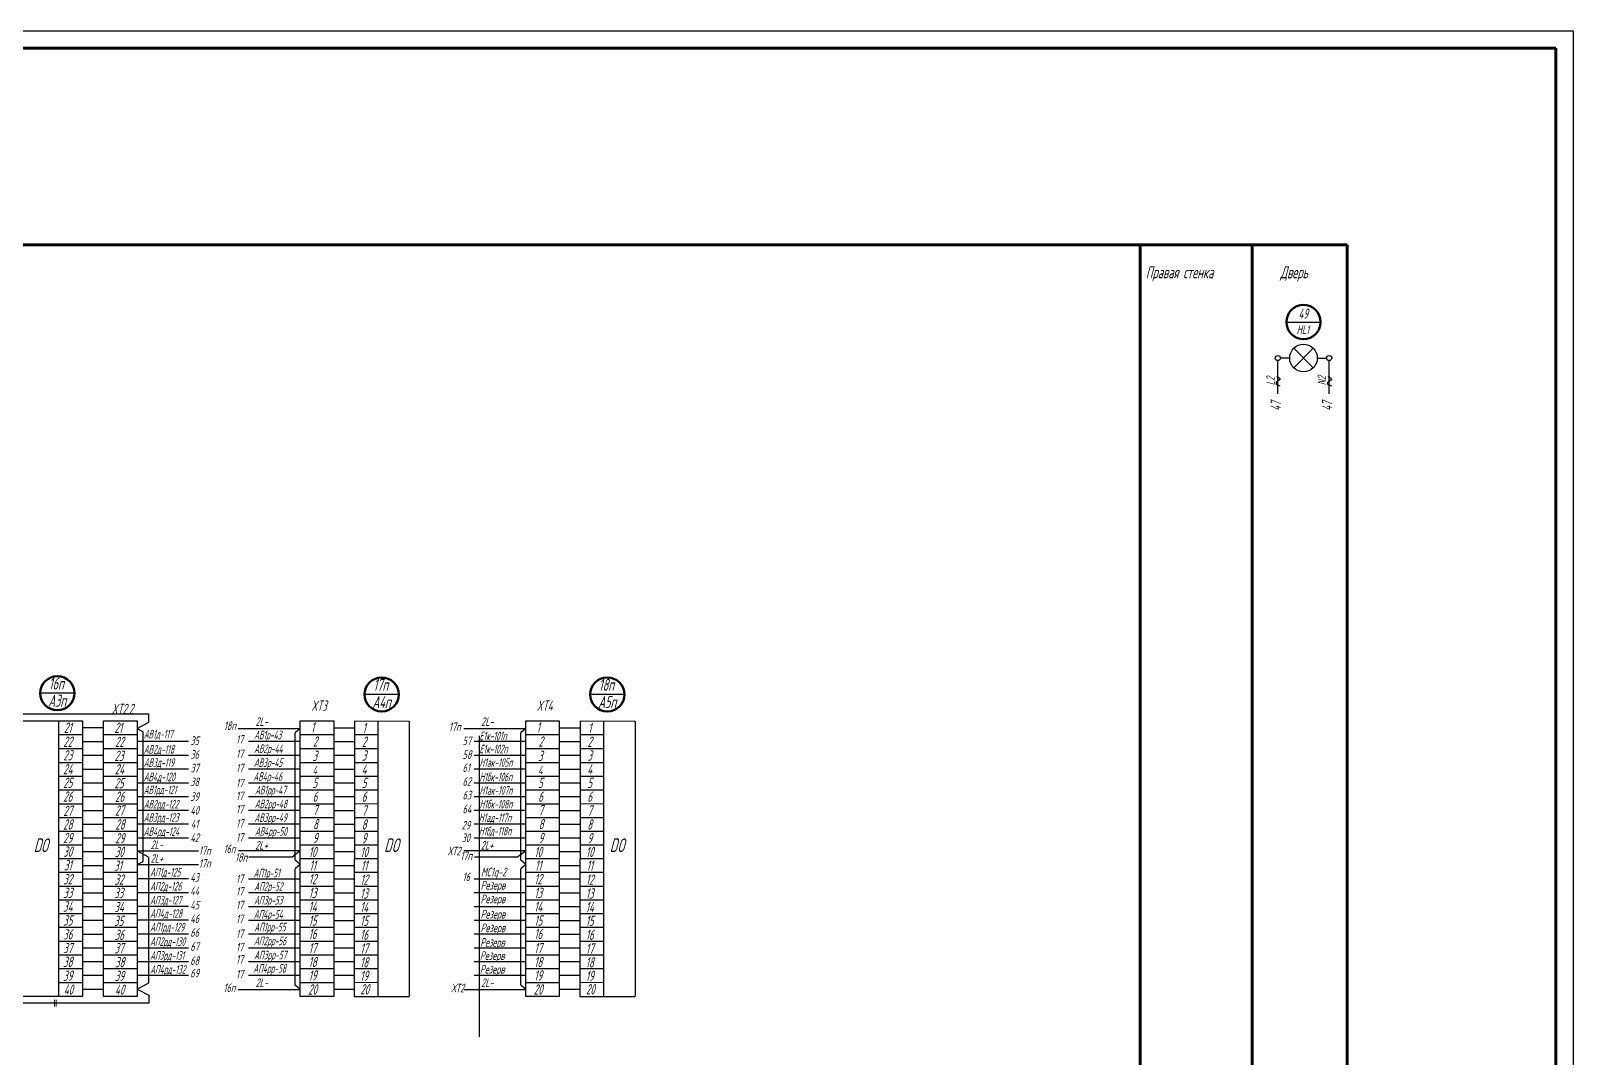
# Model space of a CAD drawing. Header units: millimetres. Extents: x -338 to 6826, y -8218 to 3153.
# Drawn here: x 3269.9 to 3718.9, y -4606.2 to -4307.4 of the extents above; entities that cross this region are included whole.
import ezdxf
from ezdxf.enums import TextEntityAlignment as Align

# ---------------------------------------------------------------- set-up
doc = ezdxf.new("R2010")
doc.units = ezdxf.units.MM
doc.layers.get('Defpoints').update_dxf_attribs({"color": 251})
for name, color, linetype, lineweight in [('RAZMER', 5, 'Continuous', 20), ('Датчики', 31, 'Continuous', 50), ('Рамка тонкая', 5, 'Continuous', 25), ('Толст.рамка', 7, 'Continuous', 60)]:
    doc.layers.add(name, color=color, linetype=linetype, lineweight=lineweight)
doc.layers.add('ТЕКСТ', color=2, linetype='Continuous')
doc.styles.add('Simplex', font='simplex.shx', dxfattribs={"width": 0.7, "oblique": 15})

msp = doc.modelspace()

# ---------------------------------------------------------------- linework, layer by layer
at = {"color": 5, "lineweight": 60}
for p, q in [((2094.16, -4369.7), (3653.19, -4369.7)), ((3592.85, -4369.7), (3592.85, -4838.19)), ((3625.5, -4369.7), (3625.5, -4830.83)), ((3653.19, -4369.7), (3653.19, -4836.74))]:
    msp.add_line(p, q, dxfattribs=at)
at = {"color": 7}
for p, q in [((3635.45, -4392.18), (3645.39, -4392.18)), ((3330.3, -4510.48), (3348.31, -4510.48)), ((3395.98, -4510.48), (3413.99, -4510.48)), ((3348.31, -4546.14), (3330.31, -4546.14)), ((3413.99, -4546.14), (3395.99, -4546.14)), ((3330.3, -4586.52), (3348.31, -4586.52)), ((3395.98, -4586.52), (3413.99, -4586.52))]:
    msp.add_line(p, q, dxfattribs=at)
at = {"ltscale": 5}
for p, q in [((3637.59, -4399.83), (3643.27, -4405.51)), ((3637.59, -4405.51), (3643.27, -4399.83)), ((3632.94, -4413.09), (3632.94, -4403.42)), ((3636.41, -4402.67), (3633.69, -4402.67)), ((3644.45, -4402.67), (3647.14, -4402.67)), ((3647.89, -4413.09), (3647.89, -4403.42))]:
    msp.add_line(p, q, dxfattribs=at)
at = {"color": 7, "linetype": 'ByBlock'}
for p, q in [((3272.64, -4500.1), (3282.53, -4500.1)), ((3367.06, -4500.48), (3376.96, -4500.48)), ((3432.74, -4500.48), (3442.64, -4500.48))]:
    msp.add_line(p, q, dxfattribs=at)
for p, q in [((3304.21, -4506.37), (3244.72, -4506.37)), ((3261.95, -4508.33), (3284.97, -4508.33)), ((3277.97, -4508.33), (3277.9, -4588.52)), ((3284.97, -4508.33), (3284.9, -4588.52)), ((3304.21, -4508.69), (3304.21, -4506.37)), ((3364.13, -4508.33), (3364.06, -4588.52)), ((3364.12, -4508.33), (3380.07, -4508.35)), ((3370.97, -4508.33), (3370.9, -4588.52)), ((3380.07, -4508.35), (3380.08, -4588.52)), ((3429.81, -4508.33), (3429.74, -4588.52)), ((3429.81, -4508.33), (3445.81, -4508.35)), ((3436.65, -4508.33), (3436.58, -4588.52)), ((3445.81, -4508.35), (3445.81, -4588.52)), ((3277.96, -4512.31), (3284.96, -4512.31)), ((3284.97, -4510.27), (3291.06, -4510.27)), ((3291.06, -4512.31), (3300.82, -4512.31)), ((3300.82, -4510.48), (3304.21, -4508.69)), ((3300.82, -4510.48), (3302.64, -4511.5)), ((3302.64, -4549.21), (3302.64, -4511.5)), ((3348.31, -4510.48), (3346.9, -4511.77)), ((3346.9, -4548.8), (3346.9, -4511.77)), ((3348.31, -4512.31), (3358.07, -4512.31)), ((3358.07, -4510.28), (3364.13, -4510.28)), ((3364.12, -4512.31), (3370.96, -4512.31)), ((3413.99, -4510.48), (3412.58, -4511.77)), ((3412.58, -4548.8), (3412.58, -4511.77)), ((3413.99, -4512.31), (3423.75, -4512.31)), ((3423.75, -4510.28), (3429.81, -4510.28)), ((3429.81, -4512.31), (3436.65, -4512.31)), ((3277.96, -4516.33), (3284.96, -4516.33)), ((3284.96, -4514.29), (3291.06, -4514.29)), ((3291.06, -4516.33), (3300.82, -4516.33)), ((3348.31, -4516.33), (3358.07, -4516.33)), ((3358.07, -4514.29), (3364.12, -4514.29)), ((3364.12, -4516.33), (3370.96, -4516.33)), ((3413.99, -4516.33), (3423.75, -4516.33)), ((3423.75, -4514.29), (3429.81, -4514.29)), ((3429.81, -4516.33), (3436.65, -4516.33)), ((3277.96, -4520.37), (3284.96, -4520.37)), ((3284.96, -4518.3), (3291.06, -4518.3)), ((3291.06, -4520.37), (3300.82, -4520.37)), ((3348.31, -4520.37), (3358.07, -4520.37)), ((3358.07, -4518.3), (3364.12, -4518.3)), ((3364.12, -4520.37), (3370.96, -4520.37)), ((3413.99, -4520.37), (3423.75, -4520.37)), ((3423.75, -4518.3), (3429.8, -4518.3)), ((3429.8, -4520.37), (3436.64, -4520.37)), ((3277.95, -4524.39), (3284.95, -4524.39)), ((3284.95, -4526.37), (3291.06, -4526.37)), ((3284.96, -4522.34), (3291.06, -4522.34)), ((3291.06, -4524.39), (3300.82, -4524.39)), ((3348.31, -4524.39), (3358.07, -4524.39)), ((3358.07, -4522.35), (3364.12, -4522.35)), ((3358.07, -4526.37), (3364.11, -4526.37)), ((3364.11, -4524.39), (3370.95, -4524.39)), ((3413.99, -4524.39), (3423.75, -4524.39)), ((3423.75, -4522.35), (3429.8, -4522.35)), ((3423.75, -4526.37), (3429.79, -4526.37)), ((3429.8, -4524.39), (3436.64, -4524.39)), ((3277.95, -4528.37), (3284.95, -4528.37)), ((3284.95, -4530.34), (3291.06, -4530.34)), ((3291.06, -4528.37), (3300.82, -4528.37)), ((3348.31, -4528.37), (3358.07, -4528.37)), ((3358.07, -4530.35), (3364.11, -4530.35)), ((3364.11, -4528.37), (3370.95, -4528.37)), ((3413.99, -4528.37), (3423.75, -4528.37)), ((3423.75, -4530.35), (3429.79, -4530.35)), ((3429.79, -4528.37), (3436.63, -4528.37)), ((3277.95, -4532.4), (3284.95, -4532.4)), ((3284.95, -4534.37), (3291.06, -4534.37)), ((3291.06, -4532.4), (3300.82, -4532.4)), ((3348.31, -4532.4), (3358.07, -4532.4)), ((3358.07, -4534.37), (3364.11, -4534.37)), ((3364.11, -4532.39), (3370.95, -4532.4)), ((3413.99, -4532.4), (3423.75, -4532.4)), ((3423.75, -4534.37), (3429.79, -4534.37)), ((3429.79, -4532.39), (3436.63, -4532.4)), ((3277.94, -4536.38), (3284.94, -4536.38)), ((3284.94, -4538.35), (3291.06, -4538.35)), ((3291.06, -4536.38), (3300.82, -4536.38)), ((3348.31, -4536.38), (3358.07, -4536.38)), ((3358.07, -4538.35), (3364.1, -4538.35)), ((3364.1, -4536.38), (3370.94, -4536.38)), ((3413.99, -4536.38), (3423.75, -4536.38)), ((3423.75, -4538.35), (3429.79, -4538.35)), ((3429.79, -4536.38), (3436.63, -4536.38)), ((3277.94, -4540.4), (3284.94, -4540.4)), ((3284.94, -4542.37), (3291.06, -4542.38)), ((3291.06, -4540.4), (3300.82, -4540.4)), ((3348.31, -4540.4), (3358.07, -4540.4)), ((3358.07, -4542.38), (3364.1, -4542.38)), ((3364.1, -4540.4), (3370.94, -4540.4)), ((3413.99, -4540.4), (3423.75, -4540.4)), ((3423.75, -4542.38), (3429.78, -4542.38)), ((3429.78, -4540.4), (3436.62, -4540.4)), ((3277.93, -4548.4), (3284.93, -4548.4)), ((3277.94, -4544.38), (3284.94, -4544.38)), ((3284.94, -4546.35), (3291.06, -4546.35)), ((3291.06, -4544.38), (3300.82, -4544.38)), ((3291.06, -4548.4), (3300.82, -4548.4)), ((3300.82, -4546.14), (3304.21, -4547.96)), ((3300.82, -4546.14), (3318.67, -4546.14)), ((3304.21, -4584.59), (3304.21, -4547.96)), ((3345.94, -4547.97), (3333.41, -4547.97)), ((3348.31, -4546.14), (3345.94, -4547.97)), ((3348.31, -4550.09), (3346.9, -4548.8)), ((3348.31, -4544.38), (3358.07, -4544.38)), ((3348.31, -4548.4), (3358.07, -4548.4)), ((3358.07, -4546.36), (3364.1, -4546.36)), ((3364.09, -4548.41), (3370.93, -4548.4)), ((3364.1, -4544.38), (3370.94, -4544.39)), ((3411.63, -4547.97), (3399.09, -4547.97)), ((3413.99, -4546.14), (3411.63, -4547.97)), ((3413.99, -4550.09), (3412.58, -4548.8)), ((3413.99, -4544.38), (3423.75, -4544.38)), ((3413.99, -4548.4), (3423.75, -4548.4)), ((3423.75, -4546.36), (3429.78, -4546.36)), ((3429.78, -4544.38), (3436.62, -4544.39)), ((3429.78, -4548.41), (3436.62, -4548.4)), ((3277.93, -4552.35), (3284.93, -4552.35)), ((3284.93, -4550.38), (3291.06, -4550.38)), ((3291.06, -4552.35), (3300.82, -4552.35)), ((3300.82, -4550.09), (3302.64, -4549.21)), ((3300.82, -4550.09), (3318.74, -4550.09)), ((3348.31, -4550.09), (3346.9, -4551.38)), ((3346.9, -4585.23), (3346.9, -4551.38)), ((3348.31, -4552.35), (3358.07, -4552.35)), ((3358.07, -4550.38), (3364.09, -4550.38)), ((3364.09, -4552.34), (3370.93, -4552.35)), ((3413.99, -4550.09), (3412.58, -4551.38)), ((3412.58, -4585.23), (3412.58, -4551.38)), ((3413.99, -4552.35), (3423.75, -4552.35)), ((3423.75, -4550.38), (3429.78, -4550.38)), ((3429.77, -4552.34), (3436.61, -4552.35)), ((3277.93, -4556.38), (3284.93, -4556.38)), ((3284.93, -4554.33), (3291.06, -4554.33)), ((3291.06, -4556.38), (3300.82, -4556.38)), ((3348.31, -4556.38), (3358.07, -4556.38)), ((3358.07, -4554.33), (3364.09, -4554.33)), ((3364.09, -4556.37), (3370.93, -4556.38)), ((3413.99, -4556.38), (3423.75, -4556.38)), ((3423.75, -4554.33), (3429.77, -4554.33)), ((3429.77, -4556.37), (3436.61, -4556.38)), ((3277.92, -4560.37), (3284.92, -4560.37)), ((3284.93, -4558.35), (3291.06, -4558.35)), ((3291.06, -4560.37), (3300.82, -4560.37)), ((3348.31, -4560.37), (3358.07, -4560.37)), ((3358.07, -4558.35), (3364.09, -4558.35)), ((3364.08, -4560.37), (3370.92, -4560.37)), ((3413.99, -4560.37), (3423.75, -4560.37)), ((3423.75, -4558.35), (3429.77, -4558.35)), ((3429.77, -4560.37), (3436.61, -4560.37)), ((3277.92, -4564.39), (3284.92, -4564.39)), ((3284.92, -4562.34), (3291.06, -4562.34)), ((3284.92, -4566.36), (3291.06, -4566.36)), ((3291.06, -4564.39), (3300.82, -4564.39)), ((3348.31, -4564.39), (3358.07, -4564.39)), ((3358.07, -4562.34), (3364.08, -4562.34)), ((3358.07, -4566.37), (3364.08, -4566.37)), ((3364.08, -4564.4), (3370.92, -4564.39)), ((3413.99, -4564.39), (3423.75, -4564.39)), ((3423.75, -4562.34), (3429.77, -4562.34)), ((3423.75, -4566.37), (3429.76, -4566.37)), ((3429.76, -4564.4), (3436.6, -4564.39)), ((3277.92, -4568.39), (3284.92, -4568.39)), ((3284.92, -4570.36), (3291.06, -4570.36)), ((3291.06, -4568.39), (3300.82, -4568.39)), ((3348.31, -4568.39), (3358.07, -4568.39)), ((3358.07, -4570.37), (3364.08, -4570.37)), ((3364.08, -4568.39), (3370.92, -4568.39)), ((3413.99, -4568.39), (3423.75, -4568.39)), ((3423.75, -4570.37), (3429.76, -4570.37)), ((3429.76, -4568.39), (3436.6, -4568.39)), ((3277.92, -4572.42), (3284.92, -4572.42)), ((3284.91, -4574.39), (3291.06, -4574.39)), ((3291.06, -4572.42), (3300.82, -4572.42)), ((3348.31, -4572.42), (3358.07, -4572.42)), ((3358.07, -4574.39), (3364.07, -4574.4)), ((3364.08, -4572.41), (3370.91, -4572.42)), ((3413.99, -4572.42), (3423.75, -4572.42)), ((3423.75, -4574.39), (3429.76, -4574.4)), ((3429.76, -4572.41), (3436.6, -4572.42)), ((3277.91, -4576.39), (3284.91, -4576.39)), ((3284.91, -4578.36), (3291.06, -4578.36)), ((3291.06, -4576.39), (3300.82, -4576.39)), ((3348.31, -4576.39), (3358.07, -4576.39)), ((3358.07, -4578.37), (3364.07, -4578.37)), ((3364.07, -4576.38), (3370.91, -4576.39)), ((3413.99, -4576.39), (3423.75, -4576.39)), ((3423.75, -4578.37), (3429.75, -4578.37)), ((3429.75, -4576.38), (3436.59, -4576.39)), ((3277.91, -4580.39), (3284.91, -4580.39)), ((3277.91, -4584.42), (3284.91, -4584.42)), ((3284.91, -4582.36), (3291.06, -4582.36)), ((3291.06, -4580.39), (3300.82, -4580.39)), ((3291.06, -4584.42), (3300.82, -4584.42)), ((3300.82, -4586.38), (3304.21, -4584.59)), ((3348.31, -4580.39), (3358.07, -4580.39)), ((3348.31, -4584.42), (3358.07, -4584.42)), ((3358.07, -4582.37), (3364.07, -4582.37)), ((3364.07, -4580.39), (3370.91, -4580.39)), ((3364.07, -4584.41), (3370.9, -4584.42)), ((3413.99, -4580.39), (3423.75, -4580.39)), ((3413.99, -4584.42), (3423.75, -4584.42)), ((3423.75, -4582.37), (3429.75, -4582.37)), ((3429.75, -4580.39), (3436.59, -4580.39)), ((3429.75, -4584.41), (3436.59, -4584.42)), ((3284.9, -4588.52), (3261.89, -4588.52)), ((3284.9, -4586.39), (3291.06, -4586.39)), ((3300.82, -4586.38), (3304.21, -4588.17)), ((3304.21, -4588.17), (3304.21, -4590.49)), ((3348.31, -4586.52), (3346.9, -4585.23)), ((3358.07, -4586.39), (3364.06, -4586.39)), ((3364.06, -4588.52), (3380.08, -4588.53)), ((3413.99, -4586.52), (3412.58, -4585.23)), ((3423.75, -4586.39), (3429.75, -4586.39)), ((3429.74, -4588.52), (3445.76, -4588.53)), ((3304.21, -4590.49), (3242.75, -4590.49))]:
    msp.add_line(p, q)
at = {"color": 1}
for p, q in [((3300.82, -4514.24), (3315.84, -4514.24)), ((3333.3, -4514.24), (3348.31, -4514.24)), ((3398.98, -4514.24), (3413.99, -4514.24)), ((3300.82, -4518.25), (3315.84, -4518.25)), ((3333.3, -4518.25), (3348.31, -4518.25)), ((3398.98, -4518.25), (3413.99, -4518.25)), ((3300.82, -4522.3), (3315.84, -4522.3)), ((3300.82, -4526.32), (3315.84, -4526.32)), ((3333.3, -4522.3), (3348.31, -4522.3)), ((3333.3, -4526.32), (3348.31, -4526.32)), ((3398.98, -4522.3), (3413.99, -4522.3)), ((3398.98, -4526.32), (3413.99, -4526.32)), ((3300.82, -4530.3), (3315.84, -4530.3)), ((3333.3, -4530.3), (3348.31, -4530.3)), ((3398.98, -4530.3), (3413.99, -4530.3)), ((3300.82, -4534.33), (3315.84, -4534.33)), ((3333.3, -4534.32), (3348.31, -4534.32)), ((3398.98, -4534.32), (3413.99, -4534.32)), ((3300.82, -4538.3), (3315.84, -4538.3)), ((3333.3, -4538.3), (3348.31, -4538.3)), ((3398.98, -4538.3), (3413.99, -4538.3)), ((3300.82, -4542.33), (3315.84, -4542.33)), ((3333.3, -4542.33), (3348.31, -4542.33)), ((3398.98, -4542.33), (3413.99, -4542.33)), ((3300.82, -4554.23), (3315.83, -4554.23)), ((3333.3, -4554.28), (3348.31, -4554.28)), ((3398.98, -4554.28), (3413.99, -4554.28)), ((3300.82, -4558.26), (3315.83, -4558.26)), ((3300.82, -4562.28), (3315.83, -4562.28)), ((3333.3, -4558.3), (3348.31, -4558.3)), ((3333.3, -4562.29), (3348.31, -4562.29)), ((3398.98, -4558.3), (3413.99, -4558.3)), ((3398.98, -4562.29), (3413.99, -4562.29)), ((3300.82, -4566.23), (3315.83, -4566.23)), ((3333.3, -4566.32), (3348.31, -4566.32)), ((3398.98, -4566.32), (3413.99, -4566.32)), ((3300.82, -4570.32), (3315.83, -4570.32)), ((3333.3, -4570.32), (3348.31, -4570.32)), ((3398.98, -4570.32), (3413.99, -4570.32)), ((3300.82, -4574.35), (3315.83, -4574.35)), ((3333.3, -4574.34), (3348.31, -4574.34)), ((3398.98, -4574.34), (3413.99, -4574.34)), ((3300.82, -4578.37), (3315.83, -4578.37)), ((3333.3, -4578.32), (3348.31, -4578.32)), ((3398.98, -4578.32), (3413.99, -4578.32)), ((3300.82, -4582.32), (3315.83, -4582.32)), ((3333.3, -4582.32), (3348.31, -4582.32)), ((3398.98, -4582.32), (3413.99, -4582.32))]:
    msp.add_line(p, q, dxfattribs=at)
for points in [[(3291.06, -4508.33), (3300.82, -4508.33), (3300.82, -4588.52), (3291.06, -4588.52)], [(3348.31, -4508.33), (3358.07, -4508.33), (3358.07, -4588.52), (3348.31, -4588.52)], [(3413.99, -4508.33), (3423.75, -4508.33), (3423.75, -4588.52), (3413.99, -4588.52)]]:
    msp.add_lwpolyline(points, close=True)
at = {"ltscale": 5}
msp.add_circle((3640.43, -4402.67), 4.02, dxfattribs=at)
at = {"linetype": 'Continuous'}
for centre in [(3632.94, -4402.67), (3647.89, -4402.67)]:
    msp.add_circle(centre, 0.75, dxfattribs=at)
at = {"color": 30, "linetype": 'ByBlock', "lineweight": 30, "end_tangent": (0, -1)}
for points in [[(3632.64, -4407.99), (3633.61, -4408.86), (3632.39, -4409.94), (3633.59, -4410.72)], [(3647.6, -4407.99), (3648.57, -4408.86), (3647.35, -4409.94), (3648.55, -4410.72)]]:
    msp.add_spline(points, degree=3, dxfattribs=at)
at = {"layer": 'Defpoints'}
msp.add_line((3400.51, -4600.25), (3400.51, -4512.65), dxfattribs=at)
at = {"layer": 'RAZMER', "ltscale": 0.9}
for p, q in [((3276.76, -4589.49), (3276.76, -4591.49)), ((3277.26, -4589.49), (3277.26, -4591.49))]:
    msp.add_line(p, q, dxfattribs=at)
at = {"layer": 'Датчики'}
for centre in [(3640.43, -4392.19), (3277.62, -4500.24), (3372.04, -4500.61), (3437.72, -4500.61)]:
    msp.add_circle(centre, 4.98, dxfattribs=at)
at = {"layer": 'Рамка тонкая'}
for p, q in [((2036.94, -4307.42), (3718.94, -4307.42)), ((3718.94, -4307.42), (3718.94, -4901.42))]:
    msp.add_line(p, q, dxfattribs=at)
at = {"layer": 'Толст.рамка'}
for p, q in [((2056.94, -4312.42), (3713.94, -4312.42)), ((3713.94, -4312.42), (3713.94, -4896.42))]:
    msp.add_line(p, q, dxfattribs=at)

# ---------------------------------------------------------------- texts
at = {"layer": 'Defpoints', "style": 'Simplex', "oblique": 15, "width": 0.6}
for s, p in [('DО', (3272.79, -4544.5)), ('DO', (3374.91, -4544.5)), ('DO', (3440.59, -4544.5))]:
    msp.add_text(s, height=4, dxfattribs=at).set_placement(p, align=Align.MIDDLE)
at = {"layer": 'ТЕКСТ', "style": 'Simplex', "oblique": 15}
for s, height, width, p in [('Правая стенка', 3.5, 0.6, (3594.5, -4379.46)), ('Дверь', 3.5, 0.6, (3633.67, -4379.46)), ('АВ1д-117', 2.5, 0.5, (3302.74, -4513.42)), ('Е1к-101п', 2.5, 0.5, (3400.51, -4513.93)), ('АВ2д-118', 2.5, 0.5, (3302.74, -4517.84)), ('Е1к-102п', 2.5, 0.5, (3400.51, -4517.74)), ('АВ3д-119', 2.5, 0.5, (3302.74, -4521.68)), ('Н1ак-105п', 2.5, 0.5, (3400.51, -4521.67)), ('АВ4д-120', 2.5, 0.5, (3302.74, -4525.86)), ('Н1бк-106п', 2.5, 0.5, (3400.51, -4525.88)), ('АВ1рд-121', 2.5, 0.5, (3302.74, -4529.62)), ('Н1ак-107п', 2.5, 0.5, (3400.51, -4529.79)), ('АВ2рд-122', 2.5, 0.5, (3302.74, -4533.79)), ('АВ3рд-123', 2.5, 0.5, (3302.74, -4537.67)), ('Н1ад-117п', 2.5, 0.5, (3400.32, -4537.72)), ('Н1бк-108п', 2.5, 0.5, (3400.51, -4533.8)), ('АВ4рд-124', 2.5, 0.5, (3302.74, -4541.77)), ('Н1бд-118п', 2.5, 0.5, (3400.31, -4541.65)), ('АП1д-125', 2.5, 0.5, (3304.59, -4553.61)), ('АП2д-126', 2.5, 0.5, (3304.59, -4557.7)), ('АП3д-127', 2.5, 0.5, (3304.59, -4561.75)), ('АП4д-128', 2.5, 0.5, (3304.59, -4565.63)), ('АП1рд-129', 2.5, 0.5, (3304.59, -4569.6)), ('АП2рд-130', 2.5, 0.5, (3304.59, -4573.81)), ('АП3рд-131', 2.5, 0.5, (3304.59, -4577.84)), ('АП4рд-132', 2.5, 0.5, (3304.59, -4581.9))]:
    msp.add_text(s, height=height, dxfattribs=dict(at, width=width)).set_placement(p)
at = {"layer": 'ТЕКСТ', "style": 'Simplex', "oblique": 15, "width": 0.6}
for s, height, p in [('49', 3, (3640.35, -4391.24)), ('HL1', 2.5, (3640.25, -4395.66))]:
    msp.add_text(s, height=height, dxfattribs=at).set_placement(p, align=Align.CENTER)
for s, p in [('L2', (3632.07, -4410.6)), ('N2', (3647.02, -4410.6))]:
    msp.add_text(s, height=2.5, rotation=90, dxfattribs=at).set_placement(p)
at = {"layer": 'ТЕКСТ', "color": 6, "style": 'Simplex', "oblique": 15, "width": 0.6}
for p in [(3633.85, -4416.67), (3648.8, -4416.67)]:
    msp.add_text('47', height=3, rotation=90, dxfattribs=at).set_placement(p, align=Align.CENTER)
at = {"layer": 'ТЕКСТ', "color": 1, "style": 'Simplex', "oblique": 15, "width": 0.6}
for s, p in [('16п', (3277.3, -4499.15)), ('17п', (3371.77, -4499.53)), ('18п', (3437.45, -4499.53))]:
    msp.add_text(s, height=3.5, dxfattribs=at).set_placement(p, align=Align.CENTER)
at = {"layer": 'ТЕКСТ', "style": 'Simplex', "oblique": 15, "width": 0.6}
for s, p in [('А3п', (3277.55, -4502.42)), ('А4п', (3372.01, -4502.8)), ('А5п', (3437.69, -4502.8))]:
    msp.add_text(s, height=3.5, dxfattribs=at).set_placement(p, align=Align.MIDDLE)
at = {"layer": 'ТЕКСТ', "color": 4, "style": 'Simplex', "oblique": 15, "width": 0.6}
for s, p in [('XT2.2', (3296.55, -4504.82)), ('XT3', (3353.79, -4503.87)), ('XT4', (3419.48, -4503.87))]:
    msp.add_text(s, height=3, dxfattribs=at).set_placement(p, align=Align.MIDDLE)
for s, p in [('2L-', (3335.31, -4509.75)), ('2L-', (3400.99, -4509.75)), ('2L-', (3304.75, -4545.6)), ('2L+', (3335.21, -4545.77)), ('2L+', (3400.89, -4545.77)), ('2L+', (3304.78, -4549.59)), ('2L-', (3335.31, -4585.79)), ('2L-', (3400.99, -4585.79))]:
    msp.add_text(s, height=2.5, dxfattribs=at).set_placement(p)
at = {"layer": 'ТЕКСТ', "color": 2, "style": 'Simplex', "oblique": 15, "width": 0.6}
for s, height, p in [('22', 3, (3280.64, -4515.86)), ('21', 3, (3280.64, -4511.78)), ('21', 3, (3295.35, -4511.82)), ('35', 2.5, (3317.57, -4515.32)), ('1', 3, (3351.91, -4511.67)), ('2', 3, (3352.66, -4515.81)), ('2', 3, (3366.91, -4515.86)), ('1', 3, (3366.91, -4511.88)), ('1', 3, (3417.6, -4511.67)), ('2', 3, (3418.35, -4515.81)), ('2', 3, (3432.6, -4515.86)), ('1', 3, (3432.6, -4511.88)), ('23', 3, (3280.64, -4519.83)), ('23', 3, (3295.56, -4519.98)), ('22', 3, (3295.67, -4515.92)), ('36', 2.5, (3317.57, -4519.33)), ('3', 3, (3352.56, -4519.98)), ('3', 3, (3366.91, -4519.9)), ('3', 3, (3418.24, -4519.98)), ('3', 3, (3432.6, -4519.9)), ('24', 3, (3280.64, -4523.89)), ('24', 3, (3295.67, -4523.88)), ('37', 2.5, (3317.57, -4523.29)), ('4', 2.5, (3352.54, -4523.92)), ('4', 3, (3366.91, -4523.91)), ('4', 2.5, (3418.22, -4523.92)), ('4', 3, (3432.6, -4523.91)), ('25', 3, (3280.64, -4527.8)), ('25', 3, (3295.56, -4527.94)), ('38', 2.5, (3317.57, -4527.3)), ('5', 3, (3352.56, -4527.84)), ('5', 3, (3366.91, -4527.86)), ('5', 3, (3418.24, -4527.84)), ('5', 3, (3432.6, -4527.86)), ('26', 3, (3280.64, -4531.82)), ('26', 3, (3295.73, -4531.87)), ('39', 2.5, (3317.57, -4531.6)), ('6', 3, (3352.62, -4531.85)), ('6', 3, (3366.91, -4531.84)), ('6', 3, (3418.3, -4531.85)), ('6', 3, (3432.6, -4531.84)), ('27', 3, (3280.64, -4536)), ('27', 3, (3295.67, -4535.91)), ('40', 2.5, (3317.57, -4535.61)), ('7', 3, (3352.66, -4535.76)), ('7', 3, (3366.91, -4535.93)), ('7', 3, (3418.35, -4535.76)), ('7', 3, (3432.6, -4535.93)), ('28', 3, (3280.64, -4539.94)), ('28', 3, (3295.85, -4539.95)), ('41', 2.5, (3317.57, -4539.54)), ('8', 3, (3352.77, -4539.83)), ('8', 3, (3366.91, -4539.96)), ('8', 3, (3418.45, -4539.83)), ('8', 3, (3432.6, -4539.96)), ('29', 3, (3280.64, -4543.89)), ('29', 3, (3295.78, -4543.96)), ('42', 2.5, (3317.57, -4543.55)), ('9', 3, (3352.71, -4543.88)), ('9', 3, (3366.91, -4543.96)), ('9', 3, (3418.39, -4543.88)), ('9', 3, (3432.6, -4543.96)), ('30', 3, (3280.64, -4547.87)), ('31', 3, (3280.64, -4551.83)), ('30', 3, (3295.63, -4547.93)), ('10', 3, (3351.91, -4547.95)), ('10', 3, (3366.91, -4547.98)), ('10', 3, (3417.6, -4547.95)), ('10', 3, (3432.6, -4547.98)), ('32', 3, (3280.64, -4555.89)), ('31', 3, (3295.24, -4551.96)), ('32', 3, (3295.56, -4555.98)), ('43', 2.5, (3317.57, -4555.12)), ('12', 3, (3351.91, -4555.85)), ('11', 3, (3351.91, -4551.92)), ('12', 3, (3366.91, -4556.02)), ('11', 3, (3366.91, -4551.96)), ('12', 3, (3417.6, -4555.85)), ('11', 3, (3417.6, -4551.92)), ('12', 3, (3432.6, -4556.02)), ('11', 3, (3432.6, -4551.96)), ('33', 3, (3280.64, -4559.86)), ('33', 3, (3295.45, -4559.91)), ('44', 2.5, (3317.57, -4559.05)), ('13', 3, (3351.91, -4559.86)), ('13', 3, (3366.91, -4560.04)), ('13', 3, (3417.6, -4559.86)), ('13', 3, (3432.6, -4560.04)), ('34', 3, (3280.64, -4563.85)), ('34', 3, (3295.56, -4563.99)), ('45', 2.5, (3317.57, -4563.19)), ('14', 3, (3351.91, -4563.88)), ('14', 3, (3366.91, -4564.02)), ('14', 3, (3417.6, -4563.88)), ('14', 3, (3432.6, -4564.02)), ('35', 3, (3280.64, -4567.88)), ('35', 3, (3295.45, -4568.05)), ('46', 2.5, (3317.57, -4567.12)), ('15', 3, (3351.91, -4567.95)), ('15', 3, (3366.91, -4567.97)), ('15', 3, (3417.6, -4567.95)), ('15', 3, (3432.6, -4567.97)), ('36', 3, (3280.64, -4571.95)), ('36', 3, (3295.63, -4572.07)), ('66', 2.5, (3317.57, -4571.16)), ('16', 3, (3351.91, -4571.8)), ('16', 3, (3366.91, -4572.06)), ('16', 3, (3417.6, -4571.8)), ('16', 3, (3432.6, -4572.06)), ('37', 3, (3280.64, -4575.93)), ('37', 3, (3295.56, -4575.96)), ('67', 2.5, (3317.57, -4575.25)), ('17', 3, (3351.91, -4575.94)), ('17', 3, (3366.91, -4576.08)), ('17', 3, (3417.6, -4575.94)), ('17', 3, (3432.6, -4576.08)), ('38', 3, (3280.64, -4579.95)), ('38', 3, (3295.75, -4580.05)), ('68', 2.5, (3317.57, -4579.34)), ('18', 3, (3351.91, -4580)), ('18', 3, (3366.91, -4580.11)), ('18', 3, (3417.6, -4580)), ('18', 3, (3432.6, -4580.11)), ('39', 3, (3280.64, -4583.99)), ('39', 3, (3295.67, -4584.06)), ('69', 2.5, (3317.57, -4582.96)), ('19', 3, (3351.91, -4583.9)), ('19', 3, (3366.91, -4584.04)), ('19', 3, (3417.6, -4583.9)), ('19', 3, (3432.6, -4584.04)), ('40', 3, (3280.83, -4588.02)), ('40', 3, (3295.73, -4588.05)), ('20', 3, (3351.91, -4587.98)), ('20', 3, (3367.1, -4587.93)), ('20', 3, (3417.6, -4587.98)), ('20', 3, (3432.79, -4587.93))]:
    msp.add_text(s, height=height, dxfattribs=at).set_placement(p, align=Align.CENTER)
at = {"layer": 'ТЕКСТ', "color": 241, "style": 'Simplex', "oblique": 15, "width": 0.6}
for s, p in [('18п', (3327.84, -4510.95)), ('16п', (3327.72, -4546.82)), ('18п', (3331.11, -4549.29)), ('17п', (3396.64, -4548.84)), ('16п', (3327.72, -4587.22))]:
    msp.add_text(s, height=2.5, dxfattribs=at).set_placement(p, align=Align.CENTER)
at = {"layer": 'ТЕКСТ', "color": 3, "style": 'Simplex', "oblique": 15, "width": 0.6}
for p in [(3330.67, -4514.94), (3330.67, -4519.14), (3330.67, -4523.3), (3330.67, -4527.7), (3330.67, -4531.38), (3330.67, -4535.28), (3330.67, -4539.41), (3330.67, -4543.47), (3330.67, -4555.52), (3330.67, -4559.18), (3330.67, -4563.16), (3330.67, -4567.19), (3330.67, -4571.52), (3330.67, -4575.44), (3330.67, -4578.97), (3330.67, -4583.3)]:
    msp.add_text('17', height=2.5, dxfattribs=at).set_placement(p, align=Align.CENTER)
at = {"layer": 'ТЕКСТ', "style": 'Simplex', "oblique": 15}
for s, width, p in [('АВ1р-43', 0.5, (3342.81, -4513.65)), ('АВ2р-44', 0.5, (3343.17, -4517.66)), ('АВ3р-45', 0.5, (3343.09, -4521.7)), ('АВ4р-46', 0.5, (3343.02, -4525.73)), ('АВ1рр-47', 0.5, (3344.17, -4529.7)), ('АВ3рр-49', 0.5, (3344.38, -4537.71)), ('АВ2рр-48', 0.5, (3344.45, -4533.73)), ('АВ4рр-50', 0.5, (3344.45, -4541.73)), ('АП1р-51', 0.5, (3342.37, -4553.85)), ('МС1q-2', 0.55, (3408.29, -4553.55)), ('АП2р-52', 0.5, (3343.14, -4557.76)), ('АП3р-53', 0.5, (3343.14, -4561.76)), ('АП4р-54', 0.5, (3343.2, -4565.87)), ('АП2рр-56', 0.5, (3344.21, -4573.62)), ('АП1рр-55', 0.5, (3344.03, -4569.57)), ('АП3рр-57', 0.5, (3344.27, -4577.72)), ('АП4рр-58', 0.5, (3344.16, -4581.61))]:
    msp.add_text(s, height=2.5, dxfattribs=dict(at, width=width)).set_placement(p, align=Align.RIGHT)
at = {"layer": 'ТЕКСТ', "color": 241, "style": 'Simplex', "oblique": 15, "width": 0.6}
for s, p in [('17п', (3391.6, -4511.27)), ('17п', (3318.8, -4547.31)), ('17п', (3318.8, -4551.03)), ('ХТ2', (3391.26, -4547.44)), ('ХТ2', (3392.27, -4587.32))]:
    msp.add_text(s, height=2.5, dxfattribs=at).set_placement(p)
at = {"layer": 'ТЕКСТ', "color": 3, "style": 'Simplex', "oblique": 15, "width": 0.6}
for s, p in [('57', (3395.58, -4515.35)), ('58', (3395.58, -4519.36)), ('61', (3395.58, -4523.17)), ('62', (3395.58, -4527.19)), ('63', (3395.58, -4531.17)), ('64', (3395.58, -4535.2)), ('29', (3395.32, -4539.91)), ('30', (3395.32, -4543.57)), ('16', (3395.58, -4554.96))]:
    msp.add_text(s, height=2.5, dxfattribs=at).set_placement(p)
at = {"layer": 'ТЕКСТ', "color": 5, "style": 'Simplex', "oblique": 15, "width": 0.6}
for p in [(3404.42, -4557.41), (3404.42, -4561.39), (3404.42, -4565.83), (3404.42, -4569.81), (3404.21, -4577.89), (3404.28, -4574.04), (3404.21, -4581.87)]:
    msp.add_text('Резерв', height=2.5, dxfattribs=at).set_placement(p, align=Align.CENTER)

doc.saveas('drawing.dxf')
